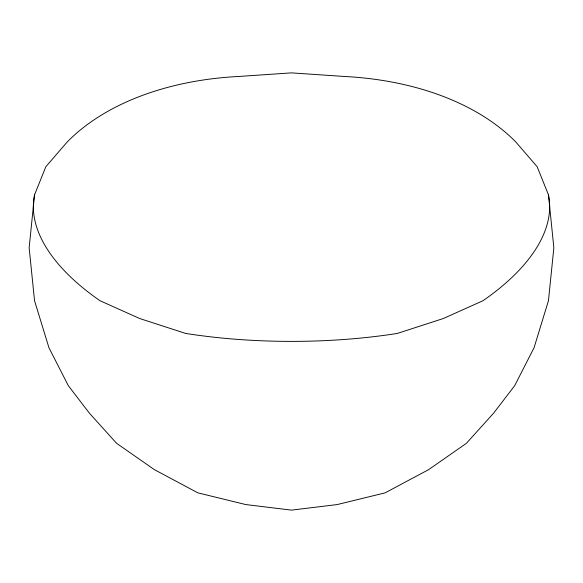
<?xml version="1.0" encoding="UTF-8"?>
<svg xmlns="http://www.w3.org/2000/svg" width="583" height="583" viewBox="0 0 583 583"><rect width="100%" height="100%" fill="white"/><g stroke="black" fill="none" stroke-linecap="round" stroke-linejoin="round"><path stroke-width="0.87" d="M34.543 194.839L29.15 247.775L34.543 300.711L48.936 347.716L68.335 385.698L89.359 413.128L116.6 443.32L154.378 469.643L197.885 492.854L245.793 504.565L291.5 510.125L337.207 504.565L385.115 492.854L428.622 469.643L466.4 443.32L493.641 413.128L514.665 385.698L534.064 347.716L548.457 300.711L553.85 247.775L548.457 194.839L537.147 166.702L515.736 141.902A262.35 169.347 -8.3 0 0 344.436 76.475L291.5 72.875L238.564 76.475A262.35 169.347 8.3 0 0 67.264 141.902L45.853 166.702L34.543 194.839A262.35 122.539 11.6 0 0 99.977 300.711L139.68 318.522L185.627 333.425A262.35 93.615 0 0 0 397.373 333.425L443.32 318.522L483.023 300.711A262.35 122.539 -11.6 0 0 548.457 194.839"/></g></svg>
